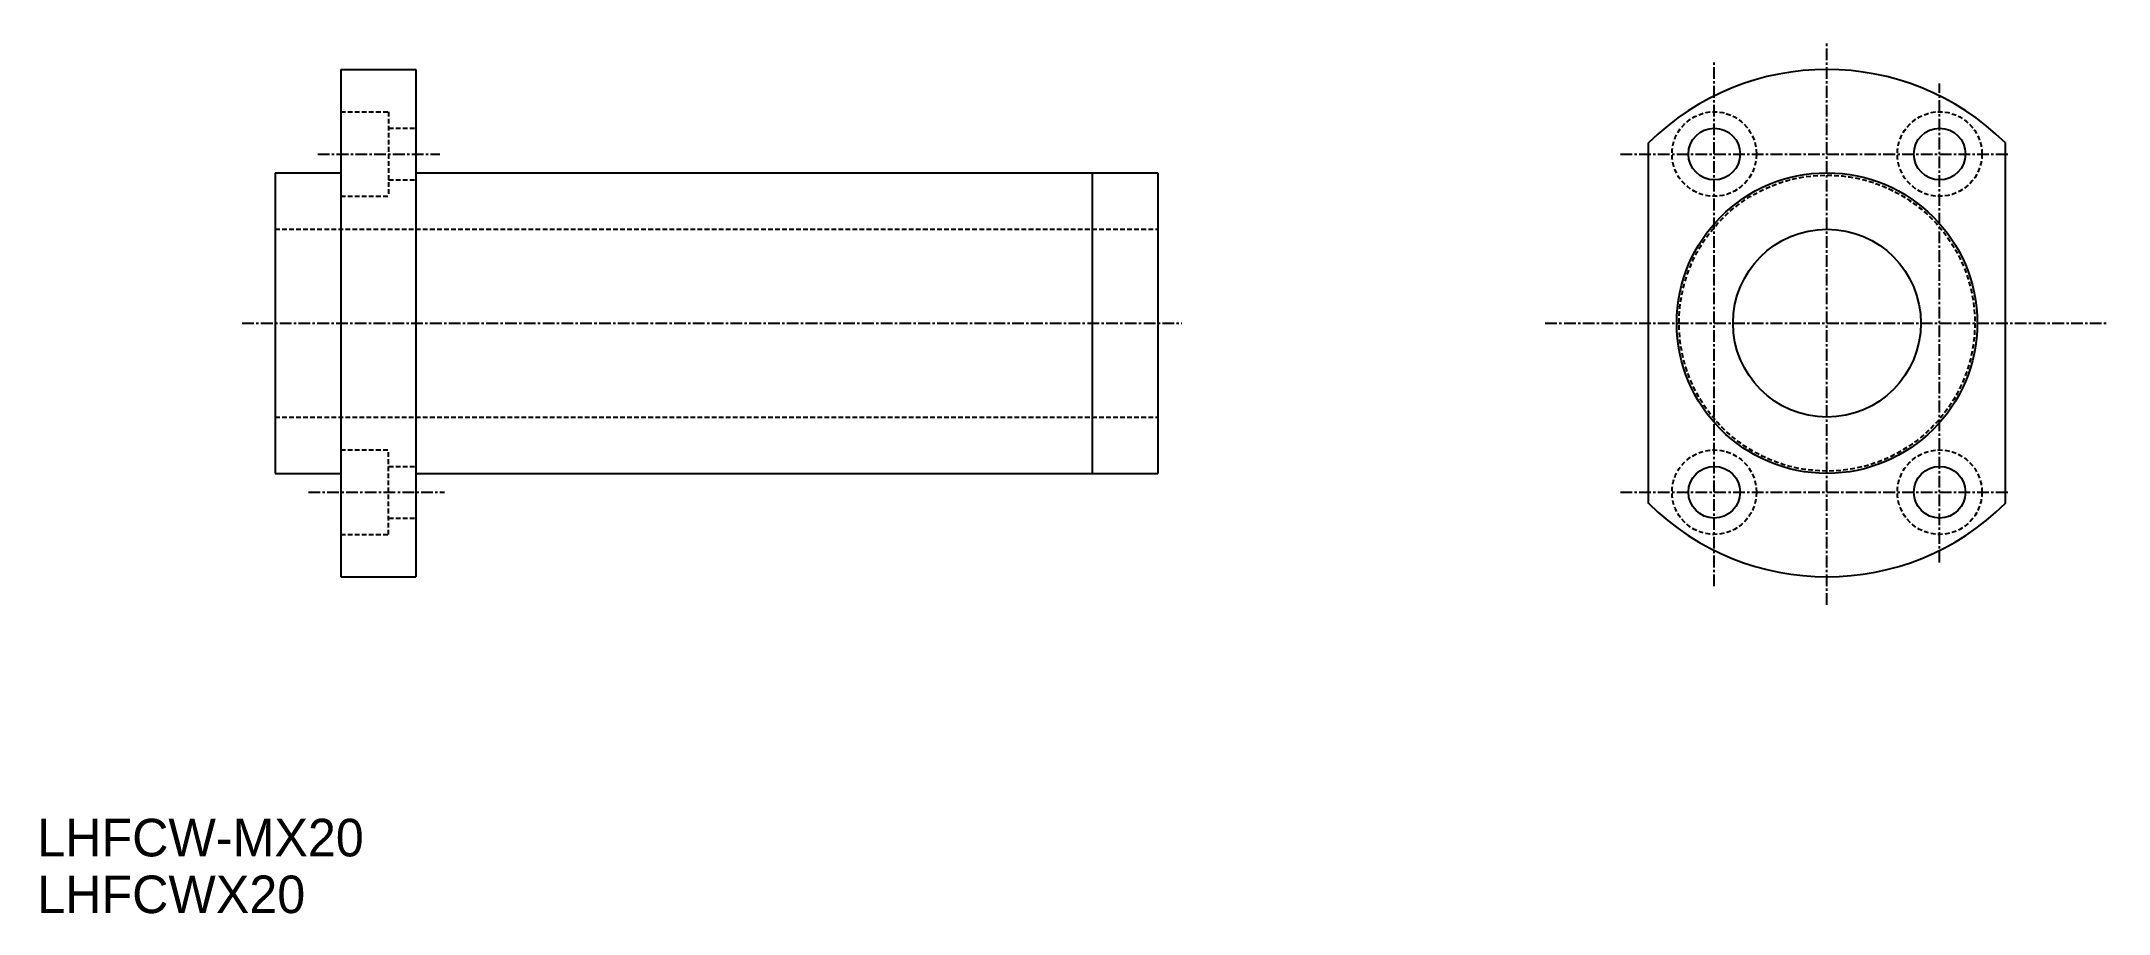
# Model space of a CAD drawing. Extents: x 227 to 447, y 136 to 229.
import ezdxf

# ---------------------------------------------------------------- set-up
doc = ezdxf.new("R2010")
doc.units = 0
doc.linetypes.add('CENTER', pattern=[2, 1.25, -0.25, 0.25, -0.25])
doc.linetypes.add('DASHED', pattern=[0.75, 0.5, -0.25])
doc.layers.get('0').update_dxf_attribs({"linetype": 'CONTINUOUS'})
doc.layers.add('CENTER', color=1, linetype='CENTER')

msp = doc.modelspace()

# ---------------------------------------------------------------- linework, layer by layer
at = {"color": 7, "linetype": 'CONTINUOUS'}
for p, q in [((259.12, 225.86), (259.12, 171.86)), ((259.12, 225.86), (267.12, 225.86)), ((267.12, 225.86), (267.12, 171.86)), ((398.38, 179.67), (398.38, 218.04)), ((436.38, 179.67), (436.38, 218.04)), ((252.12, 214.86), (252.12, 182.86)), ((252.12, 214.86), (259.12, 214.86)), ((267.12, 214.86), (346.12, 214.86)), ((339.12, 214.86), (339.12, 182.86)), ((346.12, 214.86), (346.12, 182.86)), ((252.12, 182.86), (259.12, 182.86)), ((267.12, 182.86), (346.12, 182.86)), ((259.12, 171.86), (267.12, 171.86))]:
    msp.add_line(p, q, dxfattribs=at)
at = {"color": 3, "linetype": 'DASHED'}
for p, q in [((259.12, 221.36), (264.22, 221.36)), ((264.22, 221.36), (264.22, 212.36)), ((264.22, 219.61), (267.12, 219.61)), ((264.22, 214.11), (267.12, 214.11)), ((259.12, 212.36), (264.22, 212.36)), ((252.12, 208.86), (346.12, 208.86)), ((252.12, 188.86), (346.12, 188.86)), ((259.12, 185.36), (264.22, 185.36)), ((264.22, 176.36), (264.22, 185.36)), ((264.22, 183.61), (267.12, 183.61)), ((259.12, 176.36), (264.22, 176.36)), ((264.22, 178.11), (267.12, 178.11))]:
    msp.add_line(p, q, dxfattribs=at)
for centre, radius in [((405.38, 216.86), 4.5), ((429.38, 216.86), 4.5), ((417.38, 198.86), 15.75), ((405.38, 180.86), 4.5), ((429.38, 180.86), 4.5)]:
    msp.add_circle(centre, radius, dxfattribs=at)
at = {"color": 7, "linetype": 'CONTINUOUS'}
for centre, radius in [((405.38, 216.86), 2.75), ((429.38, 216.86), 2.75), ((417.38, 198.86), 16), ((417.38, 198.86), 10), ((405.38, 180.86), 2.75), ((429.38, 180.86), 2.75)]:
    msp.add_circle(centre, radius, dxfattribs=at)
for start, end in [(45.2751, 134.7249), (225.2751, 314.7249)]:
    msp.add_arc((417.38, 198.86), 27, start, end, dxfattribs=at)
at = {"layer": 'CENTER', "color": 1, "linetype": 'CENTER'}
for p, q in [((405.38, 170.86), (405.38, 226.86)), ((417.38, 168.86), (417.38, 228.86)), ((429.38, 173.36), (429.38, 224.36)), ((256.68, 216.86), (269.68, 216.86)), ((395.38, 216.86), (436.88, 216.86)), ((248.62, 198.86), (348.68, 198.86)), ((387.38, 198.86), (447.38, 198.86)), ((255.68, 180.86), (270.18, 180.86)), ((395.38, 180.86), (436.88, 180.86))]:
    msp.add_line(p, q, dxfattribs=at)

# ---------------------------------------------------------------- texts
at = {"color": 7, "linetype": 'CONTINUOUS'}
for s, p in [('LHFCW-MX20', (226.8, 142.09)), ('LHFCWX20', (226.8, 136.05))]:
    msp.add_text(s, height=4, dxfattribs=at).set_placement(p)

doc.saveas('drawing.dxf')
